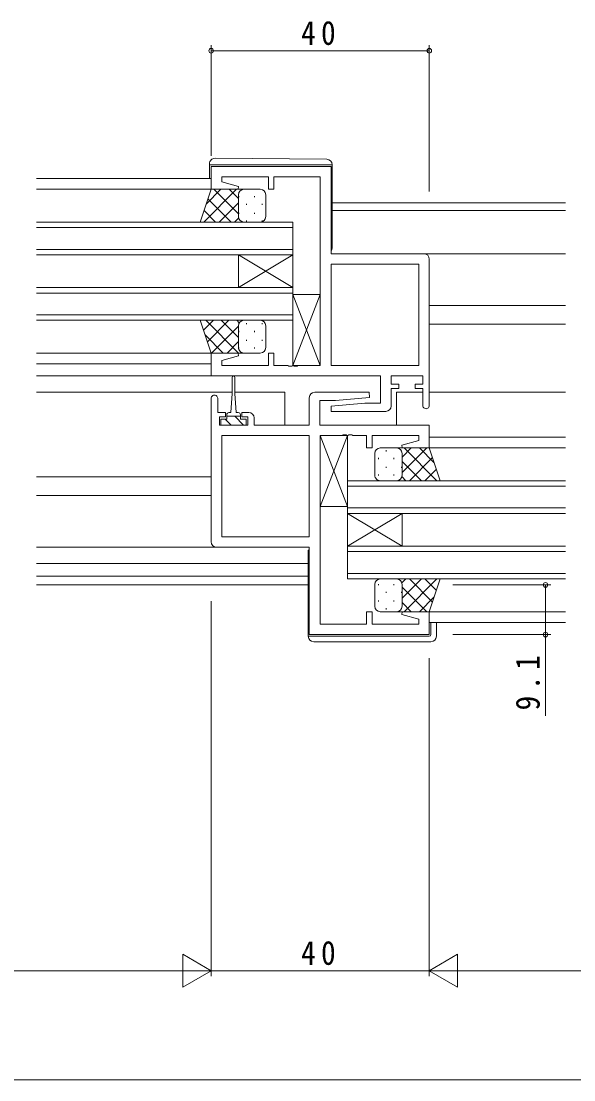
# Model space of a CAD drawing. Units: millimetres, scale not verified. Extents: x -594 to 539, y -420 to 386.
# Drawn here: x -129.7 to -28.4, y -203 to -9 of the extents above; entities that cross this region are included whole.
import ezdxf

# ---------------------------------------------------------------- set-up
doc = ezdxf.new("R2010")
doc.units = ezdxf.units.MM
doc.header["$LTSCALE"] = 2
for name, color, linetype, lineweight in [('0-3_YKK_11', 7, 'Continuous', 9), ('0-4_YKK_12', 2, 'Continuous', 9), ('0-5_YKK_13', 4, 'Continuous', 9), ('0-7_YKK_D', 6, 'Continuous', 9)]:
    doc.layers.add(name, color=color, linetype=linetype, lineweight=lineweight)
doc.styles.add('ＭＳ ゴシック', font='')
doc.styles.get('ＭＳ ゴシック').set_extended_font_data('MS Gothic')

msp = doc.modelspace()

# ---------------------------------------------------------------- linework, layer by layer
at = {"layer": '0-3_YKK_11'}
for p, q in [((-94.867, -35.567), (-94.867, -39.767)), ((-72.867, -35.567), (-94.867, -35.567)), ((-72.867, -51.567), (-72.867, -35.567)), ((-92.937, -37.497), (-84.367, -37.497)), ((-92.937, -38.414), (-92.937, -37.497)), ((-89.837, -39.244), (-92.937, -38.414)), ((-84.367, -37.497), (-84.367, -39.767)), ((-83.367, -37.497), (-74.867, -37.497)), ((-83.367, -39.767), (-83.367, -37.497)), ((-74.867, -37.497), (-74.867, -72.037)), ((-94.867, -39.767), (-89.906, -39.767)), ((-89.906, -39.767), (-89.837, -39.244)), ((-84.367, -39.767), (-83.367, -39.767)), ((-55.867, -51.567), (-72.867, -51.567)), ((-56.797, -53.497), (-72.867, -53.497)), ((-72.867, -53.497), (-72.867, -72.037)), ((-72.867, -53.497), (-72.867, -72.037)), ((-56.797, -72.037), (-56.797, -53.497)), ((-54.867, -79.367), (-54.867, -52.567)), ((-94.867, -69.767), (-94.867, -73.967)), ((-89.906, -69.767), (-94.867, -69.767)), ((-89.837, -70.289), (-89.906, -69.767)), ((-84.367, -69.767), (-84.367, -72.037)), ((-83.367, -69.767), (-84.367, -69.767)), ((-83.367, -72.037), (-83.367, -69.767)), ((-92.937, -71.12), (-89.837, -70.289)), ((-92.937, -72.037), (-92.937, -71.12)), ((-84.367, -72.037), (-92.937, -72.037)), ((-80.825, -72.037), (-83.367, -72.037)), ((-80.641, -72.157), (-80.825, -72.037)), ((-80.092, -72.157), (-80.641, -72.157)), ((-79.908, -72.037), (-80.092, -72.157)), ((-79.825, -72.037), (-79.908, -72.037)), ((-79.642, -72.157), (-79.825, -72.037)), ((-79.092, -72.157), (-79.642, -72.157)), ((-78.908, -72.037), (-79.092, -72.157)), ((-74.867, -72.037), (-78.908, -72.037)), ((-72.867, -72.037), (-56.797, -72.037)), ((-94.867, -73.967), (-63.797, -73.967)), ((-63.797, -73.967), (-63.797, -78.967)), ((-61.867, -73.967), (-56.067, -73.967)), ((-61.867, -75.467), (-61.867, -73.967)), ((-60.467, -75.467), (-61.867, -75.467)), ((-60.467, -76.267), (-60.467, -75.467)), ((-57.467, -75.467), (-57.467, -76.267)), ((-56.067, -75.467), (-57.467, -75.467)), ((-56.067, -73.967), (-56.067, -75.467)), ((-65.888, -76.967), (-75.867, -76.967)), ((-65.847, -77.923), (-65.888, -76.967)), ((-61.867, -76.267), (-60.467, -76.267)), ((-61.867, -79.467), (-61.867, -76.267)), ((-57.467, -76.267), (-56.067, -76.267)), ((-56.067, -76.267), (-56.067, -79.367)), ((-94.867, -78.067), (-94.867, -104.367)), ((-93.667, -80.667), (-93.667, -78.067)), ((-76.867, -77.967), (-76.867, -82.967)), ((-74.937, -78.467), (-72.06, -78.467)), ((-74.937, -82.967), (-74.937, -78.467)), ((-66.673, -78.967), (-72.886, -79.51)), ((-72.886, -79.51), (-72.845, -80.467)), ((-72.06, -78.467), (-65.847, -77.923)), ((-63.797, -78.967), (-66.673, -78.967)), ((-92.267, -80.667), (-93.667, -80.667)), ((-93.367, -81.467), (-92.267, -81.467)), ((-93.367, -82.967), (-93.367, -81.467)), ((-92.267, -81.467), (-92.267, -80.667)), ((-89.267, -80.667), (-89.267, -81.467)), ((-87.967, -80.667), (-89.267, -80.667)), ((-89.267, -81.467), (-88.167, -81.467)), ((-88.167, -81.467), (-88.167, -82.967)), ((-72.845, -80.467), (-62.867, -80.467)), ((-88.167, -82.967), (-93.367, -82.967)), ((-86.967, -82.967), (-86.967, -81.667)), ((-76.867, -82.967), (-86.967, -82.967)), ((-54.867, -82.967), (-74.937, -82.967)), ((-54.867, -87.167), (-54.867, -82.967)), ((-76.867, -84.897), (-92.937, -84.897)), ((-92.937, -84.897), (-92.937, -103.437)), ((-92.937, -84.897), (-92.937, -103.437)), ((-76.867, -103.437), (-76.867, -84.897)), ((-74.867, -84.897), (-70.825, -84.897)), ((-74.867, -119.437), (-74.867, -84.897)), ((-70.825, -84.897), (-70.642, -84.777)), ((-70.642, -84.777), (-70.092, -84.777)), ((-70.092, -84.777), (-69.908, -84.897)), ((-69.908, -84.897), (-69.825, -84.897)), ((-69.825, -84.897), (-69.642, -84.777)), ((-69.642, -84.777), (-69.092, -84.777)), ((-69.092, -84.777), (-68.908, -84.897)), ((-68.908, -84.897), (-66.367, -84.897)), ((-66.367, -84.897), (-66.367, -87.167)), ((-65.367, -84.897), (-56.797, -84.897)), ((-65.367, -87.167), (-65.367, -84.897)), ((-56.797, -84.897), (-56.797, -85.814)), ((-66.367, -87.167), (-65.367, -87.167)), ((-56.797, -85.814), (-59.896, -86.644)), ((-59.896, -86.644), (-59.827, -87.167)), ((-59.827, -87.167), (-54.867, -87.167)), ((-92.937, -103.437), (-76.867, -103.437)), ((-93.867, -105.367), (-76.867, -105.367)), ((-76.867, -105.367), (-76.867, -121.367)), ((-66.367, -117.167), (-66.367, -119.437)), ((-65.367, -117.167), (-66.367, -117.167)), ((-65.367, -119.437), (-65.367, -117.167)), ((-59.827, -117.167), (-59.896, -117.689)), ((-59.896, -117.689), (-56.797, -118.52)), ((-54.867, -117.167), (-59.827, -117.167)), ((-54.867, -121.367), (-54.867, -117.167)), ((-66.367, -119.437), (-74.867, -119.437)), ((-56.797, -119.437), (-65.367, -119.437)), ((-56.797, -118.52), (-56.797, -119.437)), ((-76.867, -121.367), (-54.867, -121.367))]:
    msp.add_line(p, q, dxfattribs=at)
for centre, radius, start, end in [((-55.867, -52.567), 1, 0, 89.99998), ((-94.267, -78.067), 0.6, 359.99998, 180), ((-75.867, -77.967), 1, 90, 179.99998), ((-62.867, -79.467), 1, 270, 359.99998), ((-55.467, -79.367), 0.6, 179.99998, 0), ((-87.967, -81.667), 1, 0, 89.99998), ((-93.867, -104.367), 1, 180, 269.99998)]:
    msp.add_arc(centre, radius, start, end, dxfattribs=at)
at = {"layer": '0-4_YKK_12'}
for p, q in [((-94.867, -37.767), (-126.867, -37.766)), ((-94.867, -39.767), (-126.867, -39.767)), ((-72.667, -42.267), (-29.867, -42.267)), ((-72.667, -43.667), (-29.867, -43.667)), ((-79.867, -45.767), (-126.867, -45.767)), ((-79.867, -45.767), (-79.867, -51.767)), ((-79.867, -46.767), (-126.867, -46.767)), ((-79.867, -50.767), (-126.867, -50.767)), ((-79.867, -51.767), (-126.867, -51.767)), ((-79.867, -57.767), (-89.867, -51.767)), ((-79.867, -51.767), (-89.867, -57.767)), ((-89.867, -51.767), (-89.867, -57.767)), ((-79.867, -51.767), (-79.867, -57.767)), ((-55.867, -51.567), (-29.867, -51.567)), ((-79.867, -57.767), (-126.867, -57.767)), ((-79.867, -57.767), (-79.867, -63.767)), ((-79.867, -58.767), (-126.867, -58.767)), ((-54.867, -61.067), (-29.867, -61.067)), ((-79.867, -62.767), (-126.867, -62.767)), ((-79.867, -63.767), (-126.867, -63.767)), ((-54.867, -64.467), (-29.867, -64.467)), ((-94.367, -69.767), (-126.867, -69.767)), ((-94.867, -71.766), (-126.867, -71.767)), ((-64.086, -73.967), (-126.867, -73.967)), ((-94.367, -73.967), (-108.867, -73.967)), ((-108.867, -76.967), (-126.867, -76.967)), ((-108.867, -76.967), (-91.017, -76.967)), ((-90.517, -76.967), (-81.367, -76.967)), ((-81.367, -76.967), (-81.367, -82.967)), ((-60.867, -76.967), (-60.867, -82.967)), ((-60.867, -76.967), (-56.067, -76.967)), ((-54.867, -76.967), (-29.867, -76.967)), ((-54.867, -85.167), (-29.867, -85.167)), ((-55.111, -87.167), (-29.867, -87.167)), ((-94.867, -92.467), (-126.867, -92.467)), ((-69.867, -93.167), (-29.867, -93.167)), ((-69.867, -99.167), (-69.867, -93.167)), ((-69.867, -94.167), (-29.867, -94.167)), ((-94.867, -95.867), (-126.867, -95.867)), ((-69.867, -98.167), (-29.867, -98.167)), ((-69.867, -99.167), (-29.867, -99.167)), ((-69.867, -105.167), (-59.867, -99.167)), ((-69.867, -99.167), (-59.867, -105.167)), ((-69.867, -99.167), (-69.867, -105.167)), ((-59.867, -99.167), (-59.867, -105.167)), ((-69.867, -105.167), (-29.867, -105.167)), ((-69.867, -111.167), (-69.867, -105.167)), ((-69.867, -106.167), (-29.867, -106.167)), ((-77.067, -108.367), (-126.867, -108.367)), ((-69.867, -110.167), (-29.867, -110.167)), ((-77.067, -110.637), (-126.867, -110.637)), ((-77.067, -112.267), (-126.867, -112.267)), ((-69.867, -111.167), (-29.867, -111.167)), ((-55.367, -117.167), (-29.867, -117.167)), ((-54.867, -119.167), (-29.867, -119.167))]:
    msp.add_line(p, q, dxfattribs=at)
at = {"layer": '0-5_YKK_13'}
for p, q in [((-94.158, -34.079), (-73.658, -34.258)), ((-95.167, -35.567), (-95.167, -35.267)), ((-95.167, -35.567), (-95.167, -37.767)), ((-72.667, -35.267), (-73.162, -35.267)), ((-72.667, -35.258), (-72.667, -35.267)), ((-72.667, -35.267), (-72.667, -35.567)), ((-72.667, -50.567), (-72.667, -35.567)), ((-96.867, -45.767), (-94.867, -39.767)), ((-90.235, -39.767), (-96.235, -45.767)), ((-93.063, -39.767), (-95.768, -42.472)), ((-94.867, -39.767), (-88.867, -39.767)), ((-89.867, -44.287), (-94.387, -39.767)), ((-89.867, -41.459), (-91.558, -39.767)), ((-85.867, -39.767), (-88.867, -39.767)), ((-91.215, -45.767), (-95.454, -41.528)), ((-89.867, -42.227), (-93.406, -45.767)), ((-89.867, -40.767), (-89.867, -44.767)), ((-89.867, -40.767), (-89.867, -44.767)), ((-89.777, -41.017), (-89.777, -41.217)), ((-88.362, -42.432), (-88.362, -42.632)), ((-86.947, -41.017), (-86.947, -41.217)), ((-85.531, -42.432), (-85.531, -42.632)), ((-84.867, -44.767), (-84.867, -40.767)), ((-94.044, -45.767), (-96.161, -43.65)), ((-89.777, -44.047), (-89.777, -44.247)), ((-86.947, -44.047), (-86.947, -44.247)), ((-88.867, -45.767), (-96.867, -45.767)), ((-89.833, -45.022), (-90.578, -45.767)), ((-88.867, -45.767), (-85.867, -45.767)), ((-88.362, -45.462), (-88.362, -45.662)), ((-85.531, -45.462), (-85.531, -45.662)), ((-79.867, -59.037), (-79.867, -72.037)), ((-74.867, -59.037), (-79.867, -59.037)), ((-79.867, -59.037), (-74.867, -72.037)), ((-79.867, -72.037), (-74.867, -59.037)), ((-74.867, -72.037), (-74.867, -59.037)), ((-96.867, -63.767), (-94.867, -69.767)), ((-88.867, -63.767), (-96.867, -63.767)), ((-94.444, -63.767), (-96.261, -65.584)), ((-89.835, -69.767), (-95.835, -63.767)), ((-91.615, -63.767), (-95.554, -67.705)), ((-89.867, -66.907), (-93.006, -63.767)), ((-89.712, -64.233), (-90.178, -63.767)), ((-88.867, -63.767), (-85.867, -63.767)), ((-89.867, -64.847), (-94.787, -69.767)), ((-89.867, -68.767), (-89.867, -64.767)), ((-89.867, -68.767), (-89.867, -64.767)), ((-89.777, -65.917), (-89.777, -65.717)), ((-88.362, -64.502), (-88.362, -64.302)), ((-86.947, -65.917), (-86.947, -65.717)), ((-85.531, -64.502), (-85.531, -64.302)), ((-84.867, -64.767), (-84.867, -68.767)), ((-92.663, -69.767), (-95.968, -66.462)), ((-89.867, -67.675), (-91.958, -69.767)), ((-88.362, -67.532), (-88.362, -67.332)), ((-85.532, -67.532), (-85.532, -67.332)), ((-94.867, -69.767), (-88.867, -69.767)), ((-89.777, -68.947), (-89.777, -68.747)), ((-89.102, -69.739), (-89.13, -69.767)), ((-85.867, -69.767), (-88.867, -69.767)), ((-86.947, -68.947), (-86.947, -68.747)), ((-79.867, -72.037), (-74.867, -72.037)), ((-91.017, -74.217), (-91.017, -77.167)), ((-90.517, -77.167), (-90.517, -74.217)), ((-91.017, -77.167), (-91.267, -80.667)), ((-90.517, -77.167), (-90.267, -80.667)), ((-92.017, -81.867), (-92.017, -81.067)), ((-89.517, -81.367), (-92.017, -81.367)), ((-91.617, -80.667), (-91.267, -80.667)), ((-88.956, -82.967), (-90.556, -81.367)), ((-90.267, -80.667), (-89.917, -80.667)), ((-89.517, -81.067), (-89.517, -81.867)), ((-93.067, -81.867), (-93.067, -82.967)), ((-92.017, -81.867), (-93.067, -81.867)), ((-93.067, -82.967), (-88.467, -82.967)), ((-91.201, -82.967), (-92.301, -81.867)), ((-88.467, -81.867), (-89.517, -81.867)), ((-88.467, -82.967), (-88.467, -81.867)), ((-74.867, -84.897), (-74.867, -97.897)), ((-69.867, -84.897), (-74.867, -84.897)), ((-74.867, -84.897), (-69.867, -97.897)), ((-74.867, -97.897), (-69.867, -84.897)), ((-69.867, -97.897), (-69.867, -84.897)), ((-63.867, -87.167), (-60.867, -87.167)), ((-54.867, -87.167), (-60.867, -87.167)), ((-59.867, -91.687), (-55.346, -87.167)), ((-59.867, -88.859), (-58.175, -87.167)), ((-59.498, -87.167), (-53.498, -93.167)), ((-56.67, -87.167), (-53.965, -89.872)), ((-52.867, -93.167), (-54.867, -87.167)), ((-64.867, -92.167), (-64.867, -88.167)), ((-64.202, -89.002), (-64.202, -89.202)), ((-62.787, -87.587), (-62.787, -87.787)), ((-61.372, -89.002), (-61.372, -89.202)), ((-59.957, -87.752), (-59.957, -87.787)), ((-59.867, -88.167), (-59.867, -92.167)), ((-59.867, -88.167), (-59.867, -92.167)), ((-58.518, -93.167), (-54.279, -88.928)), ((-62.787, -90.617), (-62.787, -90.817)), ((-59.957, -90.617), (-59.957, -90.817)), ((-59.867, -89.627), (-56.327, -93.167)), ((-55.69, -93.167), (-53.572, -91.05)), ((-64.202, -92.032), (-64.202, -92.232)), ((-61.372, -92.032), (-61.372, -92.232)), ((-59.9, -92.422), (-59.155, -93.167)), ((-60.867, -93.167), (-63.867, -93.167)), ((-60.867, -93.167), (-52.867, -93.167)), ((-74.867, -97.897), (-69.867, -97.897)), ((-93.912, -105.366), (-126.867, -105.366)), ((-77.067, -105.867), (-77.067, -121.367)), ((-76.867, -105.867), (-77.067, -105.867)), ((-64.867, -112.167), (-64.867, -116.167)), ((-64.202, -112.302), (-64.202, -112.125)), ((-60.867, -111.167), (-63.867, -111.167)), ((-61.372, -112.302), (-61.372, -112.102)), ((-60.867, -111.167), (-52.867, -111.167)), ((-59.9, -111.911), (-59.155, -111.167)), ((-59.867, -114.707), (-56.327, -111.167)), ((-59.867, -116.167), (-59.867, -112.167)), ((-59.867, -116.167), (-59.867, -112.167)), ((-59.498, -117.167), (-53.498, -111.167)), ((-58.518, -111.167), (-54.279, -115.405)), ((-55.69, -111.167), (-53.572, -113.284)), ((-52.867, -111.167), (-54.867, -117.167)), ((-62.787, -113.717), (-62.787, -113.517)), ((-59.957, -113.717), (-59.957, -113.517)), ((-59.867, -112.647), (-55.346, -117.167)), ((-56.67, -117.167), (-53.965, -114.462)), ((-64.202, -115.332), (-64.202, -115.132)), ((-61.372, -115.332), (-61.372, -115.132)), ((-59.867, -115.475), (-58.175, -117.167)), ((-63.867, -117.167), (-60.867, -117.167)), ((-62.787, -116.747), (-62.787, -116.547)), ((-54.867, -117.167), (-60.867, -117.167)), ((-59.957, -116.581), (-59.957, -116.547)), ((-54.567, -119.167), (-54.567, -121.367)), ((-53.567, -121.667), (-53.567, -119.167)), ((-77.067, -121.367), (-77.067, -121.667)), ((-76.567, -121.667), (-77.067, -121.667)), ((-54.867, -121.667), (-76.567, -121.667)), ((-76.067, -122.667), (-54.567, -122.667))]:
    msp.add_line(p, q, dxfattribs=at)
msp.add_lwpolyline([(-73.162, -35.267), (-94.662, -35.267), (-95.167, -35.267), (-95.167, -35.079)], dxfattribs=at)
for centre, radius, start, end in [((-94.167, -35.079), 1, 89.5, 180), ((-73.667, -35.258), 1, 0, 89.5), ((-88.867, -40.767), 1, 90.00009, 180.00009), ((-88.867, -40.767), 1, 90.00009, 180.00009), ((-85.867, -40.767), 1, 0.00009, 90.00009), ((-88.867, -44.767), 1, 180.00009, 270.00009), ((-88.867, -44.767), 1, 180.00009, 270.00009), ((-85.867, -44.767), 1, 270.00009, 0.00009), ((-73.167, -50.567), 0.5, 306.86983, 0), ((-88.867, -64.767), 1, 89.99989, 179.99989), ((-88.867, -64.767), 1, 89.99989, 179.99989), ((-85.867, -64.767), 1, 359.99989, 89.99989), ((-88.867, -68.767), 1, 179.99989, 269.99989), ((-88.867, -68.767), 1, 179.99989, 269.99989), ((-85.867, -68.767), 1, 269.99989, 359.99989), ((-90.767, -74.217), 0.25, 0, 180), ((-91.617, -81.067), 0.4, 90, 180), ((-89.917, -81.067), 0.4, 0, 90), ((-63.867, -88.167), 1, 89.99989, 179.99989), ((-60.867, -88.167), 1, 359.99989, 89.99989), ((-60.867, -88.167), 1, 359.99989, 89.99989), ((-63.867, -92.167), 1, 179.99989, 269.99989), ((-60.867, -92.167), 1, 269.99989, 359.99989), ((-60.867, -92.167), 1, 269.99989, 359.99989), ((-63.867, -112.167), 1, 90.00009, 180.00009), ((-60.867, -112.167), 1, 0.00009, 90.00009), ((-60.867, -112.167), 1, 0.00009, 90.00009), ((-63.867, -116.167), 1, 180.00009, 270.00009), ((-60.867, -116.167), 1, 270.00009, 0.00009), ((-60.867, -116.167), 1, 270.00009, 0.00009), ((-76.067, -121.667), 1, 180, 270), ((-54.867, -121.367), 0.3, 270, 0), ((-54.567, -121.667), 1, 270, 0)]:
    msp.add_arc(centre, radius, start, end, dxfattribs=at)
at = {"layer": '0-7_YKK_D'}
for p, q in [((-94.867, -33.613), (-94.867, -13.367)), ((-54.867, -40.187), (-54.867, -13.367)), ((-94.867, -14.367), (-54.867, -14.367)), ((-50.567, -112.267), (-32.567, -112.267)), ((-33.567, -112.267), (-33.567, -121.367)), ((-94.867, -115.267), (-94.867, -183.964)), ((-50.567, -121.367), (-32.567, -121.367)), ((-33.567, -121.367), (-33.567, -136.267)), ((-94.867, -125.667), (-94.867, -183.964)), ((-54.867, -125.667), (-54.867, -183.964)), ((-54.867, -125.667), (-54.867, -183.964)), ((-100.063, -179.964), (-100.063, -185.964)), ((-94.867, -182.964), (-100.063, -179.964)), ((-54.867, -182.964), (-49.67, -179.964)), ((-49.67, -185.964), (-49.67, -179.964)), ((-186.867, -182.964), (-100.867, -182.964)), ((-94.867, -182.964), (-105.259, -182.964)), ((-94.867, -182.964), (-100.063, -185.964)), ((-54.867, -182.964), (-94.867, -182.964)), ((-54.867, -182.964), (-44.474, -182.964)), ((-54.867, -182.964), (-49.67, -185.964)), ((-48.867, -182.964), (150.133, -182.964)), ((-185.867, -202.964), (287.133, -202.964))]:
    msp.add_line(p, q, dxfattribs=at)
for centre in [(-94.867, -14.367), (-54.867, -14.367), (-33.567, -112.267), (-33.567, -121.367)]:
    msp.add_circle(centre, 0.425, dxfattribs=at)

# ---------------------------------------------------------------- texts
at = {"layer": '0-7_YKK_D', "color": 7, "char_height": 4.399, "attachment_point": 7, "style": 'ＭＳ ゴシック'}
for insert in [(-78.387, -13.367), (-78.387, -181.964)]:
    msp.add_mtext('\\T1.36;\\W0.9;40', dxfattribs=dict(at, insert=insert))
at = {"layer": '0-7_YKK_D', "color": 7, "insert": (-34.567, -135.267), "char_height": 4.399, "attachment_point": 7, "rotation": 90, "style": 'ＭＳ ゴシック'}
msp.add_mtext('\\T1.38;\\W0.9;9.1', dxfattribs=at)

doc.saveas('drawing.dxf')
